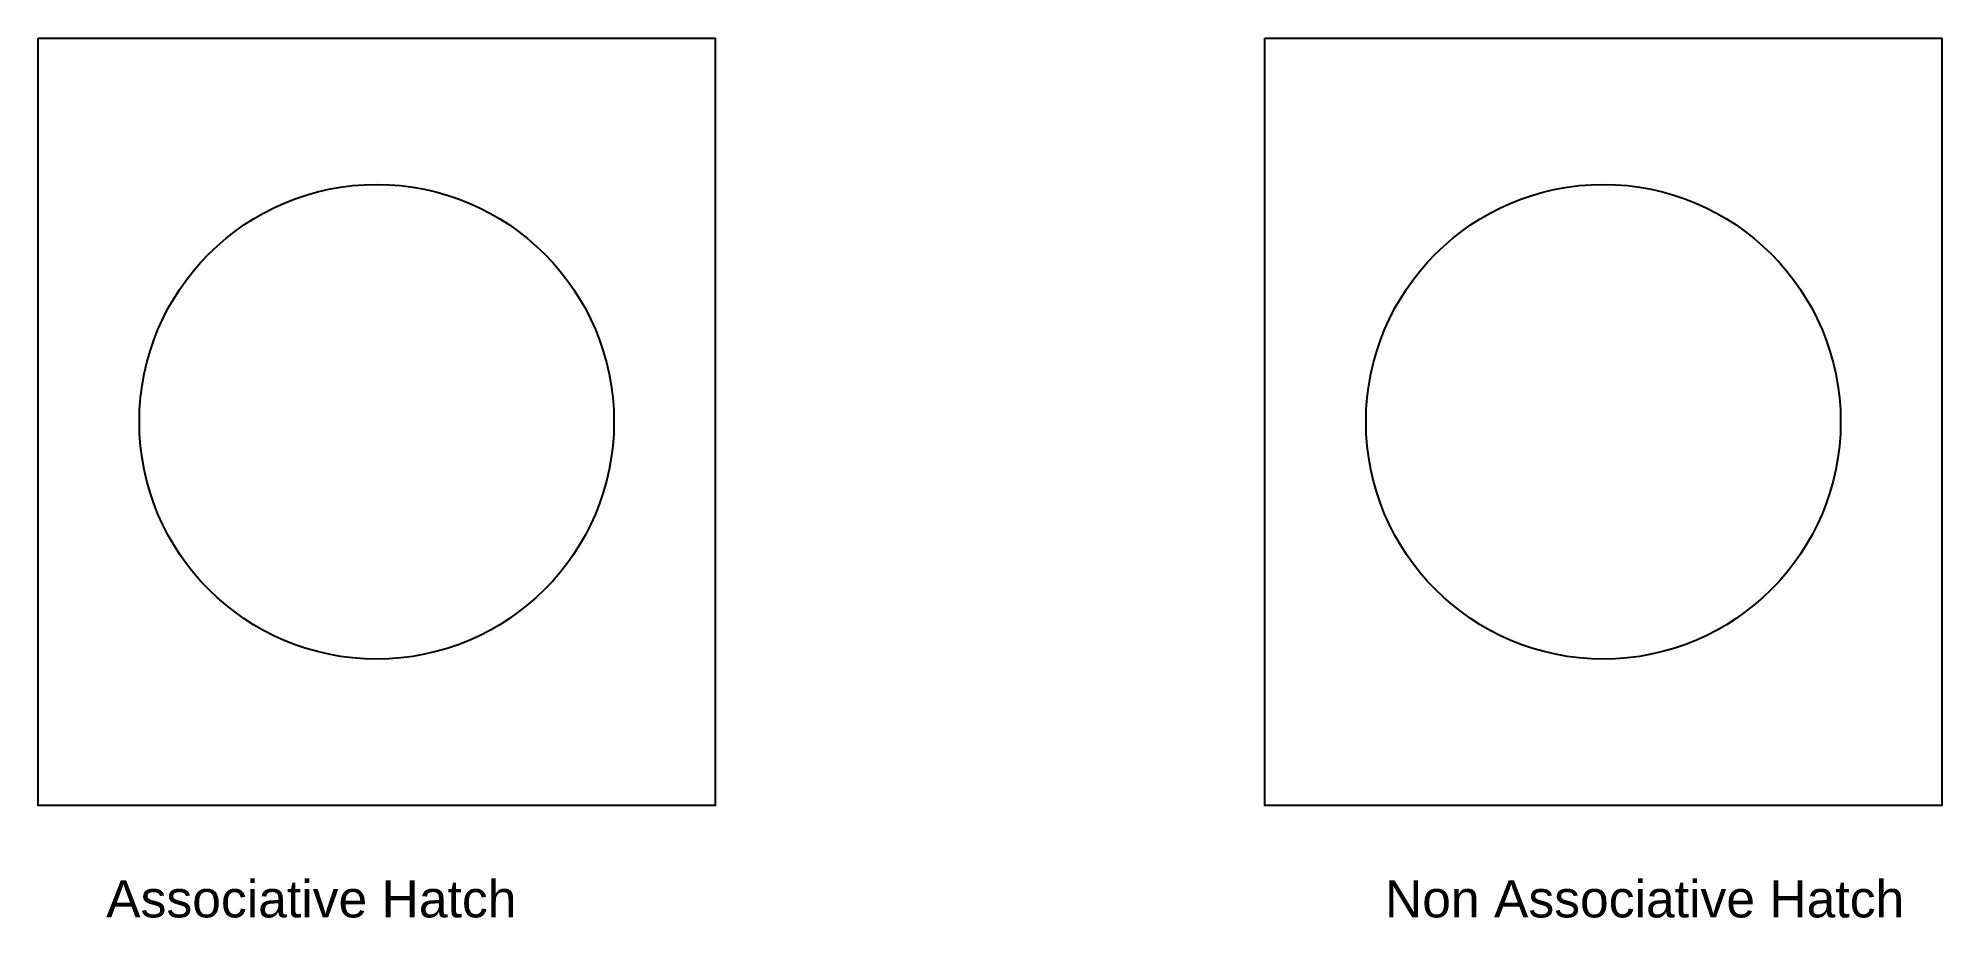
# Model space of a CAD drawing. Header units: millimetres. Extents: x 245 to 502, y 99 to 218.
import ezdxf

# ---------------------------------------------------------------- set-up
doc = ezdxf.new("R2010")
doc.units = ezdxf.units.MM

msp = doc.modelspace()

# ---------------------------------------------------------------- linework, layer by layer
at = {"color": 3}
msp.add_lwpolyline([(244.54, 218.34), (336.15, 218.34), (336.15, 114.52), (244.54, 114.52)], close=True, dxfattribs=at)
at = {"color": 1}
msp.add_lwpolyline([(410.52, 218.34), (502.13, 218.34), (502.13, 114.52), (410.52, 114.52)], close=True, dxfattribs=at)
at = {"color": 3}
msp.add_circle((290.35, 166.43), 32.11, dxfattribs=at)
at = {"color": 1}
msp.add_circle((456.32, 166.43), 32.11, dxfattribs=at)

# ---------------------------------------------------------------- texts
at = {"color": 3, "insert": (253.75, 104.38), "char_height": 5, "attachment_point": 1}
msp.add_mtext_dynamic_manual_height_columns('{\\fArial|b0|i0|c0|p34;Associative Hatch}', width=68.6678, gutter_width=12.5, heights=[0], dxfattribs=at)
at = {"color": 1, "insert": (426.77, 104.38), "char_height": 5, "attachment_point": 1}
msp.add_mtext_dynamic_manual_height_columns('{\\fArial|b0|i0|c0|p34;Non Associative Hatch}', width=83.4785, gutter_width=12.5, heights=[0], dxfattribs=at)

doc.saveas('drawing.dxf')
